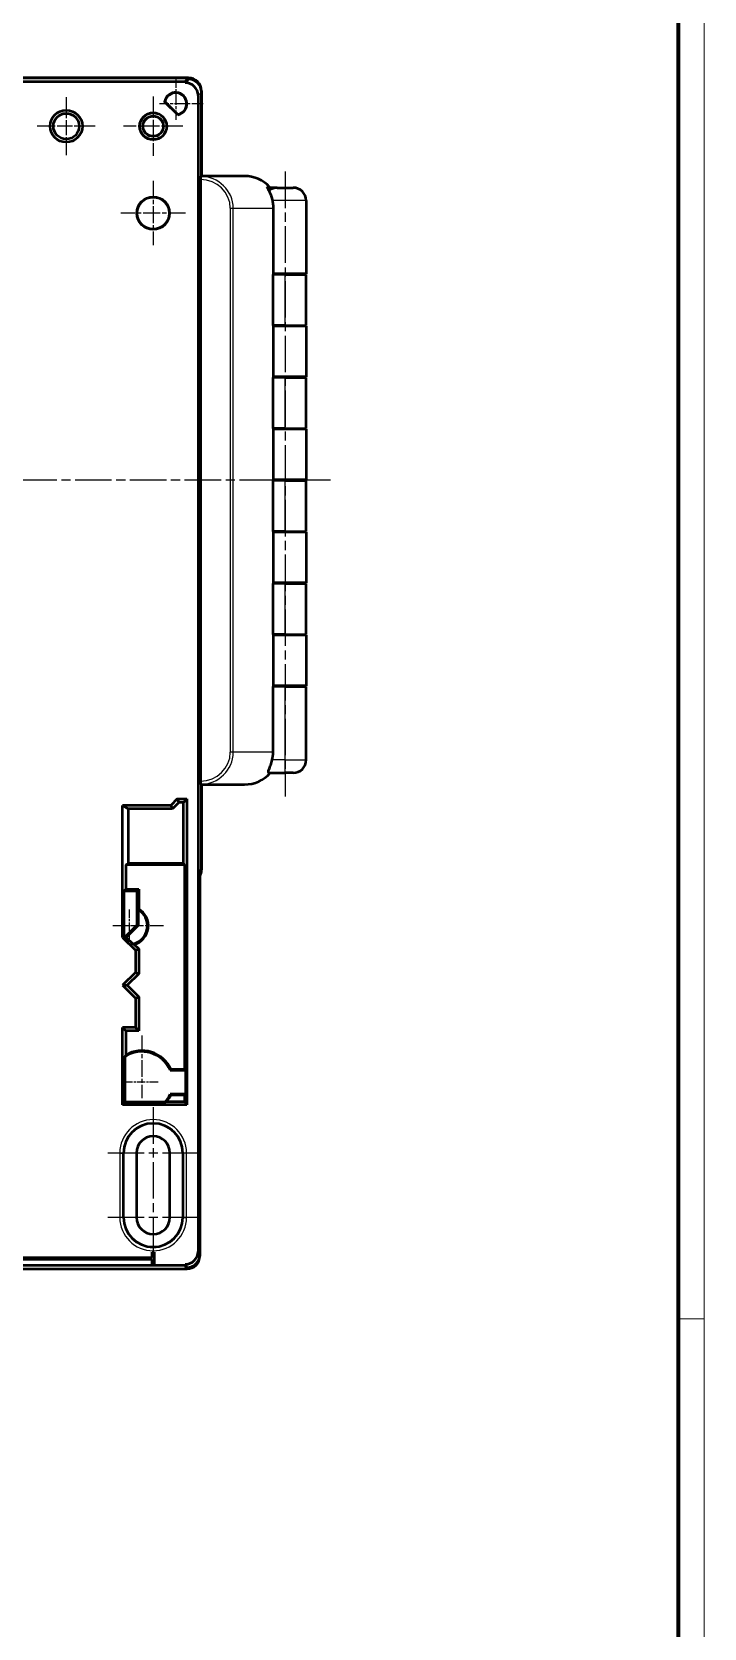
# Model space of a CAD drawing. Header units: millimetres. Extents: x 1 to 1188, y 1 to 840.
# Drawn here: x 1083.6 to 1188, y 248.9 to 496.9 of the extents above; entities that cross this region are included whole.
import ezdxf

# ---------------------------------------------------------------- set-up
doc = ezdxf.new("R2010")
doc.units = ezdxf.units.MM
doc.linetypes.add('CHAIN', pattern=[0.3543, 0.2362, -0.0295, 0.0591, -0.0295])
doc.linetypes.add('DASH_DOT', pattern=[0.37, 0.24, -0.06, 0.01, -0.06])
doc.layers.get('0').update_dxf_attribs({"lineweight": 25})
for name, color, linetype, lineweight in [('Mittellinie (ISO)', 1, 'DASH_DOT', 25), ('Mittelpunktmarkierung (ISO)', 1, 'DASH_DOT', 25), ('Sichtbar (ISO)', 7, 'Continuous', 50), ('Sichtbar schmal (ISO)', 1, 'Continuous', 25)]:
    doc.layers.add(name, color=color, linetype=linetype, lineweight=lineweight)

# ---------------------------------------------------------------- blocks, each defined once
blk = doc.blocks.new('Ränder Bopla-A0-Rahmen')
at = {"color": 1, "linetype": 'Continuous', "lineweight": 18}
for p, q in [((1188, 840), (1188, 1)), ((1184, 297), (1188, 297))]:
    blk.add_line(p, q, dxfattribs=at)
at = {"color": 3, "linetype": 'Continuous', "lineweight": 70}
blk.add_line((1184, 836), (1184, 5), dxfattribs=at)

msp = doc.modelspace()

# ---------------------------------------------------------------- linework, layer by layer
at = {"layer": 'Mittellinie (ISO)', "linetype": 'CHAIN', "ltscale": 23.990969}
for p, q in [((1122.9657795, 475.1975709), (1122.9657795, 378.1423561)), ((1130.0196302, 427.2475709), (881.7241443, 427.2475709)), ((1102.4657795, 329.8475709), (1102.4657795, 305.6475709))]:
    msp.add_line(p, q, dxfattribs=at)
at = {"layer": 'Mittelpunktmarkierung (ISO)', "linetype": 'CHAIN', "ltscale": 7.50055}
for p, q in [((1105.9657795, 489.9975709), (1105.9657795, 483.2475709)), ((1110.2157795, 485.7475709), (1103.4657795, 485.7475709))]:
    msp.add_line(p, q, dxfattribs=at)
at = {"layer": 'Mittelpunktmarkierung (ISO)', "linetype": 'CHAIN', "ltscale": 10.000767}
for p, q in [((1088.9657795, 486.7475709), (1088.9657795, 477.7475709)), ((1093.4657795, 482.2475709), (1084.4657795, 482.2475709))]:
    msp.add_line(p, q, dxfattribs=at)
at = {"layer": 'Mittelpunktmarkierung (ISO)', "linetype": 'CHAIN', "ltscale": 10.223008}
for p, q in [((1102.4657795, 486.8475709), (1102.4657795, 477.6475709)), ((1107.0657795, 482.2475709), (1097.8657795, 482.2475709))]:
    msp.add_line(p, q, dxfattribs=at)
at = {"layer": 'Mittelpunktmarkierung (ISO)', "linetype": 'CHAIN', "ltscale": 11.111974}
for p, q in [((1102.4657795, 473.7475709), (1102.4657795, 463.7475709)), ((1107.4657795, 468.7475709), (1097.4657795, 468.7475709))]:
    msp.add_line(p, q, dxfattribs=at)
at = {"layer": 'Mittelpunktmarkierung (ISO)', "linetype": 'CHAIN', "ltscale": 5.555937}
for p, q in [((1098.7157795, 360.5475709), (1098.7157795, 355.5475709)), ((1103.2157795, 333.7475709), (1098.2157795, 333.7475709))]:
    msp.add_line(p, q, dxfattribs=at)
at = {"layer": 'Mittelpunktmarkierung (ISO)', "linetype": 'CHAIN', "ltscale": 8.744088}
msp.add_line((1104.0848665, 358.0475709), (1096.2157795, 358.0475709), dxfattribs=at)
at = {"layer": 'Mittelpunktmarkierung (ISO)', "linetype": 'CHAIN', "ltscale": 10.835986}
msp.add_line((1100.7157795, 340.9992028), (1100.7157795, 331.2475709), dxfattribs=at)
at = {"layer": 'Mittelpunktmarkierung (ISO)', "linetype": 'CHAIN', "ltscale": 23.990969}
for p, q in [((1109.5657795, 322.7475709), (1095.3657795, 322.7475709)), ((1109.5657795, 312.7475709), (1095.3657795, 312.7475709))]:
    msp.add_line(p, q, dxfattribs=at)
at = {"layer": 'Sichtbar (ISO)'}
for p, q in [((898.9630385, 489.7475709), (1107.9685204, 489.7475709)), ((1107.9557795, 489.7475709), (898.9757795, 489.7475709)), ((899.5133496, 489.2100008), (1107.4182093, 489.2100008)), ((1107.4182093, 489.2100008), (1107.9557795, 489.7475709)), ((1107.9557795, 489.5475709), (1107.4182093, 489.0100008)), ((1107.4182093, 489.0100008), (1107.4182093, 489.2100008)), ((1107.4282581, 489.0100008), (1107.4182093, 489.0100008)), ((1107.9557795, 489.7475709), (1107.9557795, 489.5475709)), ((1107.9557795, 489.5475709), (1107.9658282, 489.5475709)), ((1106.2741775, 484.0249593), (1104.2431679, 486.0559689)), ((1104.2997151, 486.0734702), (1106.2916788, 484.0815065)), ((1109.4282093, 487.0100495), (1109.4282093, 307.4642219)), ((1109.9657795, 487.7503118), (1109.9657795, 474.4975709)), ((1109.9657795, 474.4975709), (1109.9657795, 487.5476196)), ((1109.7914187, 473.9969611), (1109.7914187, 380.4981807)), ((1116.655424, 474.4975709), (1109.7972629, 474.4975709)), ((1109.9657795, 474.4904266), (1109.9657795, 474.4878941)), ((1109.9657795, 474.4878941), (1109.9657795, 474.4904266)), ((1113.5049358, 472.8975709), (1113.5060744, 472.8975709)), ((1120.1289473, 472.7975709), (1120.5442609, 472.7975709)), ((1121.7157795, 472.6975709), (1120.5938018, 472.6975709)), ((1121.7157795, 472.6975709), (1124.2157795, 472.6975709)), ((1121.1620806, 459.1975709), (1121.1620806, 469.4975709)), ((1126.2157795, 470.6975709), (1126.2157795, 459.2975709)), ((1121.0949446, 451.2975709), (1121.0949446, 459.1975709)), ((1122.9657795, 459.1975709), (1121.0949446, 459.1975709)), ((1126.2157795, 459.2975709), (1121.1620806, 459.2975709)), ((1122.9657795, 459.1975709), (1126.2157795, 459.1975709)), ((1126.2157795, 451.2975709), (1126.2157795, 459.1975709)), ((1122.9657795, 451.2975709), (1121.0949446, 451.2975709)), ((1121.1620806, 443.1975709), (1121.1620806, 451.2975709)), ((1122.9657795, 451.2975709), (1126.2157795, 451.2975709)), ((1126.2157795, 451.1975709), (1121.1620806, 451.1975709)), ((1126.2157795, 451.1975709), (1126.2157795, 443.2975709)), ((1121.0949446, 435.2975709), (1121.0949446, 443.1975709)), ((1122.9657795, 443.1975709), (1121.0949446, 443.1975709)), ((1126.2157795, 443.2975709), (1121.1620806, 443.2975709)), ((1122.9657795, 443.1975709), (1126.2157795, 443.1975709)), ((1126.2157795, 435.2975709), (1126.2157795, 443.1975709)), ((1122.9657795, 435.2975709), (1121.0949446, 435.2975709)), ((1121.1620806, 427.1975709), (1121.1620806, 435.2975709)), ((1126.2157795, 435.1975709), (1121.1620806, 435.1975709)), ((1122.9657795, 435.2975709), (1126.2157795, 435.2975709)), ((1126.2157795, 435.1975709), (1126.2157795, 427.2975709)), ((1121.0949446, 419.2975709), (1121.0949446, 427.1975709)), ((1122.9657795, 427.1975709), (1121.0949446, 427.1975709)), ((1126.2157795, 427.2975709), (1121.1620806, 427.2975709)), ((1122.9657795, 427.1975709), (1126.2157795, 427.1975709)), ((1126.2157795, 419.2975709), (1126.2157795, 427.1975709)), ((1122.9657795, 419.2975709), (1121.0949446, 419.2975709)), ((1121.1620806, 411.1975709), (1121.1620806, 419.2975709)), ((1126.2157795, 419.1975709), (1121.1620806, 419.1975709)), ((1122.9657795, 419.2975709), (1126.2157795, 419.2975709)), ((1126.2157795, 419.1975709), (1126.2157795, 411.2975709)), ((1121.0949446, 403.2975709), (1121.0949446, 411.1975709)), ((1122.9657795, 411.1975709), (1121.0949446, 411.1975709)), ((1126.2157795, 411.2975709), (1121.1620806, 411.2975709)), ((1122.9657795, 411.1975709), (1126.2157795, 411.1975709)), ((1126.2157795, 403.2975709), (1126.2157795, 411.1975709)), ((1122.9657795, 403.2975709), (1121.0949446, 403.2975709)), ((1121.1620806, 395.1975709), (1121.1620806, 403.2975709)), ((1126.2157795, 403.1975709), (1121.1620806, 403.1975709)), ((1122.9657795, 403.2975709), (1126.2157795, 403.2975709)), ((1126.2157795, 403.1975709), (1126.2157795, 395.2975709)), ((1121.0949446, 384.9975709), (1121.0949446, 395.1975709)), ((1122.9657795, 395.1975709), (1121.0949446, 395.1975709)), ((1126.2157795, 395.2975709), (1121.1620806, 395.2975709)), ((1122.9657795, 395.1975709), (1126.2157795, 395.1975709)), ((1126.2157795, 383.7975709), (1126.2157795, 395.1975709)), ((1109.7972629, 379.9975709), (1116.655424, 379.9975709)), ((1109.9657795, 380.0072477), (1109.9657795, 380.0047152)), ((1109.9657795, 380.0047152), (1109.9657795, 380.0072477)), ((1109.9657795, 379.9975709), (1109.9657795, 366.74483)), ((1109.9657795, 366.9477171), (1109.9657795, 379.9975709)), ((1113.5060745, 381.5975709), (1113.5049361, 381.5975709)), ((1120.4318633, 381.7975709), (1122.9657795, 381.7975709)), ((1124.2157795, 381.7975709), (1122.9657795, 381.7975709)), ((1106.2157795, 377.7475709), (1105.2157795, 376.7475709)), ((1106.4453185, 377.1934148), (1105.4453185, 376.1934148)), ((1106.2157795, 377.7475709), (1107.7157795, 377.7475709)), ((1106.2157795, 377.7475709), (1106.4453185, 377.1934148)), ((1107.1616234, 377.1934148), (1106.4453185, 377.1934148)), ((1107.7157795, 377.7475709), (1107.1616234, 377.1934148)), ((1107.1616234, 367.7475709), (1107.1616234, 377.1934148)), ((1107.7157795, 377.7475709), (1107.7157795, 330.2475709)), ((1097.7157795, 356.2475709), (1097.7157795, 376.7475709)), ((1105.2157795, 376.7475709), (1097.7157795, 376.7475709)), ((1098.6024644, 376.1934148), (1097.7157795, 376.7475709)), ((1105.4453185, 376.1934148), (1098.6024644, 376.1934148)), ((1098.6024644, 376.1934148), (1098.6024644, 367.7475709)), ((1105.2157795, 376.7475709), (1105.4453185, 376.1934148)), ((1098.218467, 367.507582), (1098.6024644, 367.7475709)), ((1098.218467, 367.507582), (1098.218467, 363.7502584)), ((1107.4016122, 367.507582), (1098.218467, 367.507582)), ((1098.6024644, 367.7475709), (1107.1616234, 367.7475709)), ((1107.4016122, 367.507582), (1107.1616234, 367.7475709)), ((1107.4016122, 335.7475709), (1107.4016122, 367.507582)), ((1109.6865223, 366.6684599), (1109.6865223, 306.9475709)), ((1097.9252326, 363.457024), (1098.218467, 363.7502584)), ((1097.9252326, 363.457024), (1097.9252326, 356.3343292)), ((1097.9252326, 363.457024), (1099.9252326, 363.457024)), ((1098.218467, 363.7502584), (1100.218467, 363.7502584)), ((1099.9252326, 363.457024), (1100.218467, 363.7502584)), ((1099.9252326, 363.457024), (1099.9252326, 358.1608126)), ((1100.218467, 363.7502584), (1100.218467, 360.6440936)), ((1109.7157795, 363.2475709), (1109.7157795, 306.7398919)), ((1100.1137404, 360.553038), (1100.1137404, 358.0827301)), ((1099.9252326, 358.1608126), (1098.0119909, 356.2475709)), ((1100.1137404, 358.0827301), (1098.2785812, 356.2475709)), ((1099.9252326, 358.1608126), (1100.1137404, 358.0827301)), ((1097.7157795, 356.2475709), (1097.9252326, 356.3343292)), ((1097.7157795, 356.2475709), (1099.7157795, 354.2475709)), ((1098.0119909, 356.2475709), (1097.9252326, 356.3343292)), ((1098.0119909, 356.2475709), (1098.2785812, 356.2475709)), ((1098.2785812, 356.2475709), (1099.2896833, 355.2364689)), ((1099.5175601, 355.1566977), (1100.218467, 354.4557909)), ((1099.7157795, 354.2475709), (1100.218467, 354.4557909)), ((1099.7157795, 354.2475709), (1099.7157795, 350.7975709)), ((1100.218467, 354.4557909), (1100.218467, 350.5893509)), ((1099.7157795, 350.7975709), (1097.7157795, 348.7975709)), ((1100.218467, 350.5893509), (1098.4266869, 348.7975709)), ((1099.7157795, 350.7975709), (1100.218467, 350.5893509)), ((1097.7157795, 348.7975709), (1099.7157795, 346.7975709)), ((1097.7157795, 348.7975709), (1098.4266869, 348.7975709)), ((1098.4266869, 348.7975709), (1100.218467, 347.0057909)), ((1099.7157795, 346.7975709), (1100.218467, 347.0057909)), ((1099.7157795, 346.7975709), (1099.7157795, 342.2475709)), ((1100.218467, 347.0057909), (1100.218467, 341.7448834)), ((1097.7157795, 330.2475709), (1097.7157795, 342.2475709)), ((1099.7157795, 342.2475709), (1097.7157795, 342.2475709)), ((1098.218467, 341.7448834), (1097.7157795, 342.2475709)), ((1099.7157795, 342.2475709), (1100.218467, 341.7448834)), ((1100.218467, 341.7448834), (1098.218467, 341.7448834)), ((1098.218467, 341.7448834), (1098.218467, 337.9634255)), ((1098.0997769, 330.6315683), (1098.0997769, 337.7142492)), ((1105.0917897, 335.5992028), (1107.4757906, 335.5992028)), ((1105.1890333, 335.7475709), (1107.4016122, 335.7475709)), ((1107.4016122, 335.7475709), (1107.4757906, 335.5992028)), ((1107.4757906, 335.5992028), (1107.4757906, 331.895939)), ((1109.6341817, 333.7365919), (1109.6341817, 333.7585499)), ((1109.6341877, 333.6970455), (1109.6623831, 333.6972937)), ((1109.640548, 334.6785349), (1109.6553406, 334.6971556)), ((1109.655376, 332.7979416), (1109.640548, 332.8166069)), ((1097.7157795, 330.2475709), (1098.0997769, 330.6315683)), ((1107.7157795, 330.2475709), (1097.7157795, 330.2475709)), ((1104.3030534, 330.6315683), (1098.0997769, 330.6315683)), ((1104.5921331, 330.7502584), (1107.4016122, 330.7502584)), ((1107.4757906, 331.895939), (1105.0917897, 331.895939)), ((1107.4016122, 331.7475709), (1105.1890333, 331.7475709)), ((1107.4757906, 331.895939), (1107.4016122, 331.7475709)), ((1107.4016122, 330.7502584), (1107.4016122, 331.7475709)), ((1107.7157795, 330.2475709), (1107.4016122, 330.7502584)), ((1097.8657795, 312.7475709), (1097.8657795, 322.7475709)), ((1099.8657795, 322.7475709), (1099.8657795, 312.7475709)), ((1105.0657795, 312.7475709), (1105.0657795, 322.7475709)), ((1107.0657795, 322.7475709), (1107.0657795, 312.7475709)), ((1107.4251908, 305.2642219), (899.5063682, 305.2642219)), ((1010.9657795, 306.5142219), (1102.3157795, 306.5142219)), ((1102.3157795, 306.2142219), (1010.9657795, 306.2142219)), ((1102.3157795, 306.5142219), (1102.3157795, 307.3642219)), ((1102.3157795, 307.3642219), (1102.6157795, 307.3642219)), ((1102.3157795, 305.3642219), (1102.3157795, 306.2142219)), ((1102.6157795, 305.3642219), (1102.3157795, 305.3642219)), ((1102.6157795, 307.3642219), (1102.6157795, 305.3642219)), ((1107.4251908, 305.2642219), (1107.4251908, 305.4642219)), ((1107.4251908, 305.4642219), (1107.4283555, 305.4642219)), ((1107.6835037, 304.9475709), (1107.4251908, 305.4642219)), ((1107.6835037, 304.7475709), (1107.4251908, 305.2642219)), ((899.2480553, 304.7475709), (1107.6835037, 304.7475709)), ((1107.6835037, 304.9475709), (1107.6866685, 304.9475709)), ((1107.6835037, 304.7475709), (1107.6835037, 304.9475709)), ((1107.7234585, 304.7475709), (1107.6835037, 304.7475709))]:
    msp.add_line(p, q, dxfattribs=at)
for centre, radius in [((1088.9657795, 482.2475709), 2.5), ((1088.9657795, 482.2475709), 2), ((1102.4657795, 482.2475709), 2.1), ((1102.4657795, 482.2475709), 2.0847283), ((1102.4657795, 482.2475709), 1.6), ((1102.4657795, 482.2475709), 1.5629115), ((1102.4657795, 468.7475709), 2.5436377), ((1102.4657795, 468.7475709), 2.5)]:
    msp.add_circle(centre, radius, dxfattribs=at)
for centre, radius, start, end in [((1105.9657795, 485.7475709), 1.75, 280.150095421, 169.849904579), ((1105.9657795, 485.7475709), 1.6976398, 281.067891005, 168.932108995), ((1112.9657795, 467.2475709), 4.658433, 72.479381591, 72.483517224), ((1116.9657795, 469.4975709), 4.5, 38.269150366, 41.951707025), ((1121.7157795, 470.6975709), 2, 127.481308571, 129.030370632), ((1121.7157795, 470.6975709), 2, 90, 127.481308571), ((1124.2157795, 470.6975709), 2, 0, 90), ((1112.9657795, 387.2475709), 4.658433, 287.516477032, 287.520618383), ((1124.2157795, 383.7975709), 2, 270, 0), ((1098.7157795, 358.0475709), 2.869087, 281.538719857, 60.840047487), ((1098.7157795, 358.0475709), 3, 285.501298717, 59.940714597), ((1100.7157795, 333.7475709), 4.7516319, 22.934799164, 123.404632714), ((1100.7157795, 333.7475709), 4.9, 24.089506112, 120.640893077), ((1100.7157795, 333.7475709), 4.7516319, 319.021540611, 337.065200836), ((1100.7157795, 333.7475709), 4.9, 322.287732753, 335.910493888), ((1102.4657795, 322.7475709), 4.6, 0, 180), ((1102.4657795, 322.7475709), 2.6, 0, 180), ((1102.4657795, 312.7475709), 4.6, 180, 0), ((1102.4657795, 312.7475709), 2.6, 180, 0), ((1107.7234687, 306.7398817), 1.9923108, 269.999707513, 0.000292487)]:
    msp.add_arc(centre, radius, start, end, dxfattribs=at)
for centre, major_axis, ratio, start_param, end_param in [((1107.4281606, 487.009952), (1.4142825, 1.4142825), 0.9999512632, 5.4978115128, 7.0685591016), ((1107.9657307, 487.5475222), (1.4142825, 1.4142825), 0.9999512632, 5.4978115128, 7.0685591016), ((1107.9630348, 487.7448262), (1.4180925, 1.4180925), 0.9972646886, 5.4991566717, 7.0672139427), ((1109.7972629, 469.4975709), (0, -5), 0.025567247, 3.1415926536, 3.1621707936), ((1116.655424, 469.4975709), (5.1763809, 0), 0.9659258263, 0.7208187609, 1.5707963268), ((1116.5654845, 469.4975709), (5.2426456, 0), 0.9537169507, 0.6944982656, 0.7208187609), ((1115.9185637, 384.9975709), (5.1763809, 0), 0.9659258263, 6.0408194561, 6.2831853072), ((1109.7972629, 384.9975709), (0, -5), 0.025567247, 6.2626071671, 6.2831853072), ((1116.655424, 384.9975709), (5.1763809, 0), 0.9659258263, 4.7123889804, 5.5886870416), ((1107.9657307, 366.9476196), (-1.4142825, -1.4142825), 0.9999512632, 1.8214271269, 2.3562188592), ((1107.9630348, 366.7503156), (1.4180925, -1.4180925), 0.9972646886, 0.2496057989, 0.7840286355), ((1108.7144071, 363.2475709), (1.0013723, 0), 0.9986295348, 0, 0.2423242191), ((1109.6406045, 333.758536), (-0.0000001, 0.9200344), 0.0069810097, 0.0087873685, 1.5707812288), ((1109.6406045, 333.7366058), (-0.0000001, -0.9200344), 0.0069810097, 4.7124040783, 6.2743979387), ((1109.655401, 333.6971554), (-0.000001, -1.0000388), 0.006981851, 1.5709346125, 3.1503811029), ((1107.4281606, 307.4644169), (0.8945013, -1.7890898), 0.9998781618, 5.8196059295, 7.3903047827), ((1107.6864735, 306.9477659), (0.8945013, -1.7890898), 0.9998781618, 5.8196059295, 7.3903047827)]:
    msp.add_ellipse(centre, major_axis=major_axis, ratio=ratio, start_param=start_param, end_param=end_param, dxfattribs=at)
for points, weights in [([(1104.2431679, 486.0559689), (1104.2716212, 486.0648992), (1104.2997151, 486.0734702)], [0.999999999621, 0.999999997878, 0.999999999614]), ([(1106.2741775, 484.0249593), (1106.2831078, 484.0534126), (1106.2916788, 484.0815065)], [0.999999999924, 0.999999999576, 0.999999999923]), ([(1100.218467, 360.6440936), (1100.1651692, 360.5979611), (1100.1137404, 360.553038)], [24.3279296749, 24.5464059223, 24.7609731375]), ([(1099.2896833, 355.2364689), (1099.4015763, 355.1954098), (1099.5175601, 355.1566977)], [8.85333417976, 8.82849298315, 8.80155257833]), ([(1098.0997769, 337.7142492), (1098.1573147, 337.838353), (1098.218467, 337.9634255)], [5.74492573673, 5.73372923854, 5.72187714764]), ([(1104.5921331, 330.7502584), (1104.4470623, 330.6886148), (1104.3030534, 330.6315683)], [5.42292246254, 5.43352744289, 5.44337857526])]:
    msp.add_rational_spline(points, weights, degree=2, dxfattribs=at)
for points, knots in [([(1109.7946579, 474.4965118), (1109.7944125, 474.4937829), (1109.7941928, 474.4899652), (1109.7937625, 474.4755729), (1109.793552, 474.4649956), (1109.7929856, 474.426599), (1109.7926493, 474.391702), (1109.7920849, 474.3046837), (1109.7918583, 474.2527214), (1109.7916081, 474.165039), (1109.791539, 474.1323061), (1109.7914448, 474.0653862), (1109.7914198, 474.0312016), (1109.7914187, 473.9969611)], [0.000000310776, 0.000000310776, 0.000000310776, 0.000000310776, 0.010222898394, 0.010222898394, 0.020449966181, 0.020449966181, 0.038943915391, 0.038943915391, 0.057457453033, 0.057457453033, 0.067749653131, 0.067749653131, 0.078039240801, 0.078039240801, 0.078039240801, 0.078039240801]), ([(1121.1620806, 469.4975709), (1121.1620806, 469.9445308), (1121.1042985, 470.4280877), (1120.8718021, 471.3466224), (1120.6978459, 471.7813592), (1120.4197535, 472.3252072), (1120.3126399, 472.5111784), (1120.1800032, 472.7198421), (1120.1543628, 472.7592358), (1120.1289473, 472.7975709)], [-0.67488448919, -0.67488448919, -0.67488448919, -0.67488448919, -0.54079652006, -0.54079652006, -0.40670855093, -0.40670855093, -0.3400325276, -0.3400325276, -0.32401709238, -0.32401709238, -0.32401709238, -0.32401709238]), ([(1120.4318633, 381.7975709), (1120.3675329, 381.7975709), (1120.3390562, 381.8441828), (1120.3643291, 382.0376414), (1120.415306, 382.1843384), (1120.541923, 382.5310288), (1120.6278619, 382.758789), (1120.7955968, 383.2614495), (1120.8768761, 383.5366659), (1120.9436539, 383.7975709)], [-0.61789027375, -0.61789027375, -0.61789027375, -0.61789027375, -0.54332419564, -0.54332419564, -0.46875811752, -0.46875811752, -0.3879635505, -0.3879635505, -0.30716898347, -0.30716898347, -0.30716898347, -0.30716898347]), ([(1109.7914187, 380.4981807), (1109.7914198, 380.4639353), (1109.7914448, 380.4297457), (1109.791539, 380.3628165), (1109.7916082, 380.3300793), (1109.7918584, 380.2423942), (1109.792085, 380.1904326), (1109.7926495, 380.1034177), (1109.7929858, 380.0685235), (1109.7935522, 380.0301355), (1109.7937627, 380.0195621), (1109.7941929, 380.0051751), (1109.7944125, 380.0013589), (1109.7946579, 379.99863)], [0.000001278768, 0.000001278768, 0.000001278768, 0.000001278768, 0.010274991258, 0.010274991258, 0.02055131032, 0.02055131032, 0.039033734892, 0.039033734892, 0.057496282362, 0.057496282362, 0.06770377942, 0.06770377942, 0.077906803462, 0.077906803462, 0.077906803462, 0.077906803462]), ([(1109.6623831, 333.6972937), (1109.6622971, 333.575461), (1109.6620477, 333.4562083), (1109.6616618, 333.3469368), (1109.661271, 333.2362764), (1109.6607397, 333.1356604), (1109.6600947, 333.052931), (1109.6594497, 332.9702066), (1109.6586931, 332.9056103), (1109.6578822, 332.8621326), (1109.6570829, 332.8192746), (1109.6562295, 332.7968673), (1109.655376, 332.7979416)], [-0.14783463237, -0.14783463237, -0.14783463237, -0.14783463237, -0.1110925349, -0.1110925349, -0.1110925349, -0.07388342431, -0.07388342431, -0.07388342431, -0.03667652925, -0.03667652925, -0.03667652925, 0, 0, 0, 0])]:
    msp.add_open_spline(points, degree=3, knots=knots, dxfattribs=at)
for points in [[(1105.0917897, 335.5992028), (1105.1404115, 335.6725717), (1105.1890333, 335.7475709)], [(1105.1890333, 331.7475709), (1105.1404115, 331.8225701), (1105.0917897, 331.895939)]]:
    msp.add_open_spline(points, degree=2, dxfattribs=at)
at = {"layer": 'Sichtbar schmal (ISO)'}
for p, q in [((1107.9658282, 489.5475709), (1107.4282581, 489.0100008)), ((1109.4282093, 487.0100495), (1109.9657795, 487.5476196)), ((1114.4387326, 469.4975709), (1114.8955276, 469.4975709)), ((1114.4387326, 469.4975709), (1114.4387326, 384.9975709)), ((1114.8955276, 384.9975709), (1114.8955276, 469.4975709)), ((1114.8955276, 469.4975709), (1121.1620806, 469.4975709)), ((1126.2157795, 470.6975709), (1121.0326855, 470.6975709)), ((1122.9657795, 451.2975709), (1122.9657795, 459.1975709)), ((1122.9657795, 435.2975709), (1122.9657795, 443.1975709)), ((1122.9657795, 419.2975709), (1122.9657795, 427.1975709)), ((1122.9657795, 403.2975709), (1122.9657795, 411.1975709)), ((1122.9657795, 383.7975709), (1122.9657795, 395.1975709)), ((1114.8955276, 384.9975709), (1114.4387326, 384.9975709)), ((1121.0949446, 384.9975709), (1114.8955276, 384.9975709)), ((1122.9657795, 383.7975709), (1120.9436539, 383.7975709)), ((1122.9657795, 383.7975709), (1126.2157795, 383.7975709)), ((1122.9657795, 381.7975709), (1122.9657795, 383.7975709)), ((1109.9657795, 366.9477171), (1109.6865223, 366.6684599)), ((1097.2837279, 322.7475709), (1097.2837279, 312.7475709)), ((1097.2837279, 322.7475709), (1097.7837088, 322.7475709)), ((1097.7837088, 312.7475709), (1097.7837088, 322.7475709)), ((1097.7837088, 322.7475709), (1097.8657795, 322.7475709)), ((1107.1478501, 322.7475709), (1107.0657795, 322.7475709)), ((1107.6478311, 322.7475709), (1107.1478501, 322.7475709)), ((1107.1478501, 322.7475709), (1107.1478501, 312.7475709)), ((1107.6478311, 312.7475709), (1107.6478311, 322.7475709)), ((1097.7837088, 312.7475709), (1097.2837279, 312.7475709)), ((1097.7837088, 312.7475709), (1097.8657795, 312.7475709)), ((1107.1478501, 312.7475709), (1107.0657795, 312.7475709)), ((1107.1478501, 312.7475709), (1107.6478311, 312.7475709)), ((1109.6865223, 306.9475709), (1109.4282093, 307.4642219)), ((1107.4283555, 305.4642219), (1107.6866685, 304.9475709))]:
    msp.add_line(p, q, dxfattribs=at)
for centre, radius, start, end in [((1102.4657795, 322.7475709), 5.1820516, 0, 180), ((1102.4657795, 322.7475709), 4.6820706, 0, 180), ((1102.4657795, 312.7475709), 5.1820516, 180, 0), ((1102.4657795, 312.7475709), 4.6820706, 180, 0)]:
    msp.add_arc(centre, radius, start, end, dxfattribs=at)
for centre, major_axis, ratio, start_param, end_param in [((1109.7136371, 469.4975709), (4.7250955, 0), 0.9523616949, 0, 1.5543341749), ((1109.6874691, 469.4975709), (5.2080585, 0), 0.960050668, 0, 1.5502135485), ((1109.7136371, 384.9975709), (4.7250955, 0), 0.9523616949, 4.7288511323, 6.2831853072), ((1109.6874691, 384.9975709), (5.2080585, 0), 0.960050668, 4.7329717587, 6.2831853072)]:
    msp.add_ellipse(centre, major_axis=major_axis, ratio=ratio, start_param=start_param, end_param=end_param, dxfattribs=at)

# ---------------------------------------------------------------- block references
msp.add_blockref('Ränder Bopla-A0-Rahmen', (0, 0))

doc.saveas('drawing.dxf')
